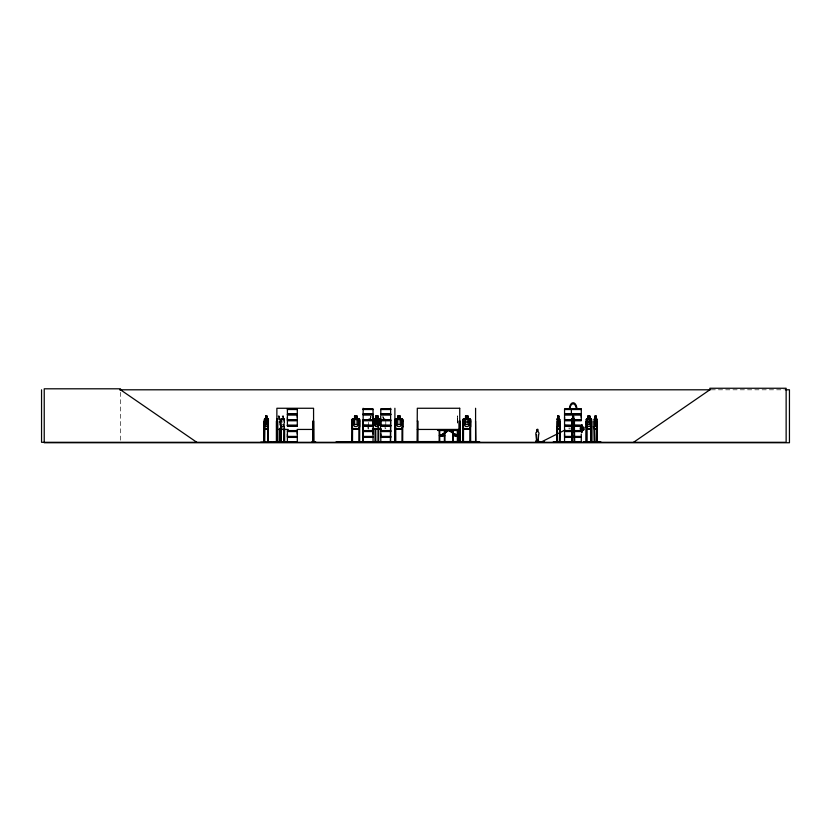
<?xml version="1.0" encoding="UTF-8"?>
<svg xmlns="http://www.w3.org/2000/svg" width="831" height="831" viewBox="0 0 831 831"><rect width="100%" height="100%" fill="white"/><g stroke="black" fill="none" stroke-linecap="round" stroke-linejoin="round"><path stroke-width="0.62" stroke-dasharray="4.16 3.12" d="M457.393 418.616L457.33 423.218M457.58 418.699C457.85 410.441 456.78 422.927 457.652 418.616M280.13 428.256L280.421 426.532L280.037 429.035M284.171 429.035L284.597 426.521M283.953 424.433L283.319 426.521L282.125 426.521L281.48 424.433L281.48 419.572L282.125 418.699M568.996 427.903L569.131 429.097M570.004 427.903L570.128 429.097M281.2 429.118L280.722 419.541L281.138 418.616L282.125 418.616M280.878 427.352L281.21 418.616M711.139 389.801L784.319 389.801M277.866 416.009L279.226 416.009L279.226 418.616L280.504 419.53L280.473 427.352M284.181 418.616L283.288 418.616L283.361 416.009L282 416.009L282.125 429.035M277.907 416.092L279.185 416.092M282.052 416.092L283.319 416.092M278.198 416.528L278.967 416.528L278.967 417.401L278.198 417.401M368.819 418.616L370.595 418.616L370.595 416.009M384.961 418.616L383.268 418.616L383.268 416.871M277.99 418.699L280.037 418.699M281.148 418.699L284.171 418.699M280.421 419.53L279.974 418.616M277.99 419.572L279.185 419.572L279.143 416.009M282.125 419.572L283.319 419.572M457.382 419.572L457.382 423.218M284.015 421.13L284.607 421.13M282.125 424.433L283.319 424.433M283.319 418.699L283.953 419.572L284.015 427.352M279.185 418.699L279.818 419.572L279.818 424.433M284.109 418.616L284.607 427.352M284.088 418.699L284.514 426.521M367.988 426.532L368.798 429.118M457.486 418.699L457.549 419.572L457.569 418.616M385.792 420.725L385.792 428.599M385.075 424.859L385.075 428.599M383.184 416.965L383.184 418.699M382.748 416.528L382.748 417.401M371.114 416.528L371.114 417.401M370.688 416.092L370.688 418.699M368.663 422.366L368.663 428.599M367.946 424.859L367.946 428.599M284.368 421.13L284.254 427.352M283.288 416.009L283.319 429.035M281.117 427.352L281.117 421.13L279.881 421.13L279.881 427.352M280.379 419.572L280.234 427.352M280.12 421.13L280.12 427.352M120.516 392.357L120.516 441.022M283.101 416.528L282.332 416.528L282.332 417.401L283.101 417.401L283.101 416.528"/><path stroke-width="1.25" d="M287.401 436.42L287.401 431.549L297.301 431.549L297.29 436.42L287.401 436.42L287.412 433.99M287.401 419.759L287.401 414.898L297.301 414.898L297.29 419.759L287.401 419.759L287.412 417.328M297.29 433.99L297.29 431.549M297.29 417.328L297.29 414.898M373.036 433.99L373.036 431.549L363.137 431.549M390.695 436.42L380.795 436.42L380.806 433.99M581.285 433.99L581.274 436.42L564.55 436.42L564.561 433.99M572.05 419.759L564.55 419.759L564.561 417.328M581.274 417.328L581.274 414.898L564.55 414.898L564.55 419.759M366.99 442.289L359.044 441.863L373.036 441.957M386.508 442.289L401.975 441.749M463.864 442.289L453.518 441.905L463.864 442.289M471.759 441.905L479.695 441.874M453.518 441.905L469.806 441.749M537.242 429.16L536.66 431.923A1.766 1.579 -90 0 0 536.275 434.696L536.608 441.5L538.239 441.5L538.519 434.696A1.766 1.579 -90 0 0 538.187 431.923L537.958 429.388M538.239 441.5L538.519 434.696M537.512 440.7L536.836 440.492M536.784 440.7L537.46 440.752M559.346 429.118L559.751 419.53L558.744 418.616M574.086 429.118L574.481 426.532M594.435 429.118L596.679 429.118L596.918 426.532M596.679 429.118L597.001 426.532M287.37 442.289L287.401 437.397L297.301 437.397L297.301 442.092L272.994 442.196M553.197 442.289L563.75 442.289M553.353 442.3L563.626 442.248M568.092 441.874L579.176 441.863M267.883 429.118L268.434 426.532M272.994 441.905L297.29 441.957M276.983 442.237L277.014 421.13M284.025 442.237L284.015 428.599M260.654 442.237L271.644 441.905M590.945 429.118L591.641 426.532M537.262 440.482L537.106 440.492M600.844 442.3L583.32 441.905L601 442.289M583.31 442.237L600.855 442.196M556.915 442.3L557.279 418.616M571.655 442.3L571.718 419.541L572.642 418.616M571.718 419.541L572.019 418.616M594.217 442.3L594.155 419.541L595.152 418.616M594.186 419.582L594.529 418.616M572.31 442.248L572.216 428.599M379.923 429.118L380.816 426.532L380.816 419.53L379.892 418.616M402.775 426.521L401.903 429.035L395.909 429.035L395.13 426.521M453.227 435.153L454.318 433.855L458.338 435.008L453.051 435.351L453.051 436.015L458.203 436.015L458.203 435.351M454.318 433.855L453.175 435.132M581.7 431.04L582.188 429.741L583.715 429.741L583.767 427.217L582.188 427.311L581.7 426.002M351.71 442.237L351.866 421.13L352.583 421.13L352.5 442.3M367.821 441.863L367.863 441.531M377.939 441.863L378.012 428.599M417.089 442.248L417.307 408.26L459.657 408.26M462.722 441.874L462.825 421.13L463.542 421.13L463.459 442.3M276.588 426.532L277.076 418.616L276.671 442.3M264.258 442.3L264.258 419.541L264.694 418.616L265.702 418.616M264.414 442.3L264.767 418.616M572.59 418.699L572.133 424.433L572.59 426.521L573.452 426.521L573.909 419.572L573.483 416.009L572.559 416.009L572.59 418.699L572.642 416.009M586.925 441.531L586.084 441.531L586.094 442.3L586.208 419.541L586.811 418.699L590.976 418.699M378.863 429.118L378.063 426.532L379.424 424.433L379.424 419.572L378.115 418.699L378.209 416.009L375.602 416.009L375.602 418.616L373.202 418.616L373.202 416.009M581.783 432.432L582.302 425.534M581.71 432.432L582.261 431.569M535.663 442.289L535.798 441.147L536.629 441.147M537.865 442.3L538.176 441.147M542.768 442.3L542.155 441.884M352.001 419.582L352.78 418.699L358.774 418.699L359.646 419.572L359.73 426.532L358.836 429.118L352.718 429.118L351.908 426.532L351.908 419.541L352.739 418.616L354.515 418.616M373.825 418.616L372.994 419.541L372.994 426.532L373.805 429.118M373.867 418.699L373.077 419.582L373.077 426.521L373.867 429.035M378.894 418.616L378.063 419.541L378.063 426.532L378.926 429.035M378.926 418.699L378.147 419.582L375.685 419.572L375.685 424.433L378.115 424.433M395.13 419.582L395.909 418.699L401.903 418.699L402.775 419.572L402.692 442.3M462.96 419.582L463.75 418.699L469.733 418.699L470.606 419.572L470.658 442.3L470.689 441.531M580.121 427.996L581.804 426.345L580.464 428.557L581.804 430.697L580.131 429.066M589.771 416.092L588.016 416.092L588.078 418.699L587.112 419.572L587.112 424.433L588.016 426.521L589.709 426.521L590.612 424.433L589.771 416.009M444.689 433.231L443.339 434.218M564.529 425.441L572.06 425.68M564.55 442.092L564.561 437.397L581.285 437.397L581.285 442.092L564.529 442.289M447.805 430.5L443.172 433.772L444.512 435.132L443.328 433.855M448.2 430.5L444.305 433.512L448.428 430.5M633.575 442.3L709.861 389.801L709.861 388.254L786.136 388.254L786.136 442.3L41.55 442.3L41.55 389.801M564.997 430.043L541.5 441.884M536.275 442.175L544.71 442.279L539.205 442.071M544.222 442.3L544.378 442.3M363.116 425.441L373.057 425.69M363.116 442.102L362.867 421.13L362.877 442.3M443.474 434.114L439.454 435.299L444.627 435.351L444.627 436.015L439.485 436.015L439.485 435.351M119.539 389.801L710.256 389.801M785.555 389.801L789.45 389.801L789.45 442.746L44.23 442.746L44.23 388.804L120.516 388.804L120.516 389.801L196.791 442.3M287.391 409.029L297.311 409.029M363.137 409.029L373.057 409.029M380.785 409.029L390.705 409.029M564.54 409.029L581.295 409.029M363.137 409.216L373.057 409.226L373.036 413.921L363.137 413.921M390.705 409.226L380.785 409.205L380.806 413.921L390.695 413.921M287.412 409.517L297.29 409.517M363.147 409.517L373.036 409.517M380.806 409.517L390.684 409.517M564.561 409.517L581.274 409.517M287.329 414.254L297.373 414.254M363.074 414.254L373.119 414.254M380.723 414.254L390.767 414.254M564.478 414.254L581.357 414.254M287.329 414.555L297.373 414.555M363.074 414.555L373.119 414.555M380.723 414.555L390.767 414.555M564.478 414.555L581.357 414.555M363.137 414.898L373.046 414.898M380.795 414.898L390.695 414.898M265.629 416.009L267.063 416.009L266.948 418.699L267.696 419.572L267.021 426.521L265.743 426.521L265.058 424.433L265.702 416.009L265.671 418.699M557.819 416.009L558.827 416.009L558.796 418.699M587.953 416.009L589.833 416.009L589.833 418.616M265.671 416.092L267.021 416.092M354.608 416.092L357.039 416.092L357.039 418.699L358.338 419.572L358.338 424.433L357.039 426.521L354.608 426.521L353.3 424.433L353.3 419.572L354.608 418.699L354.515 416.009L357.122 416.009L357.122 418.616L358.805 418.616L359.73 419.53L359.646 442.3L359.719 441.531M378.115 416.092L375.685 416.092L375.685 418.699L374.386 419.572L374.386 424.433L375.685 426.521L378.115 426.521M397.737 416.092L400.168 416.092L400.168 418.699L401.466 419.572L401.466 424.433L400.168 426.521L397.737 426.521L396.429 424.433L396.429 419.572L397.737 418.699L397.644 416.009L400.251 416.009L400.251 418.616L401.934 418.616L402.858 419.53L402.858 426.532L401.965 429.118L395.847 429.118L395.037 426.532M465.568 416.092L467.998 416.092L467.998 418.699L469.307 419.572L469.307 424.433L467.998 426.521L465.568 426.521L464.269 424.433L464.269 419.572L465.568 418.699L465.485 416.009L468.092 416.009L468.092 418.616L469.775 418.616L470.689 419.53L470.689 426.532L469.795 429.118L463.677 429.118L462.877 426.532L462.877 419.541L463.708 418.616L465.485 418.616M557.85 416.092L558.796 416.092M572.59 416.092L573.535 416.092M595.11 416.092L596.045 416.092M558.006 416.528L558.557 416.528L558.006 417.401M572.746 416.528L573.297 416.528L572.746 417.401M595.256 416.528L595.806 416.528L595.256 417.401M266.99 418.616L268.434 419.53L268.299 442.3M378.209 418.616L380.671 418.616M397.644 418.616L395.868 418.616L395.037 419.541L395.161 442.3M557.902 418.616L556.988 419.541M573.483 418.616L574.45 419.572L574.429 442.3M588.016 418.616L586.717 418.616L586.208 419.541M589.771 418.616L591.007 418.616L591.641 419.53L590.945 418.616M595.993 418.616L597.001 419.53L596.938 442.3M264.715 418.699L267.925 418.699M557.206 418.699L559.408 418.699M571.946 418.699L574.148 418.699M594.456 418.699L596.658 418.699M268.351 419.53L267.873 418.616M574.408 419.53L574.076 418.616M363.137 419.759L373.046 419.759M380.795 419.759L390.695 419.759M573.857 419.759L581.285 419.759L581.285 414.898M287.329 420.102L297.373 420.102M363.074 420.102L373.119 420.102M380.723 420.102L390.767 420.102M564.478 420.102L572.019 420.102M573.816 420.102L581.357 420.102M287.329 420.403L297.373 420.403M363.074 420.403L373.119 420.403M380.723 420.403L390.767 420.403M564.478 420.403L572.019 420.403M573.816 420.403L581.357 420.403M363.137 420.746L373.046 420.746M380.795 420.746L390.695 420.746M572.05 420.746L564.55 420.746L564.55 425.43L572.029 425.441M573.857 420.746L581.285 420.746M267.696 421.13L268.309 421.13M359.646 421.13L358.919 421.13L358.847 442.3M390.622 421.13L390.341 442.3L390.248 441.531M394.891 421.13L395.712 421.13L395.795 442.3M402.775 421.13L402.059 421.13L401.975 442.3M417.307 421.13L418.024 421.13L417.941 442.3M470.606 421.13L469.889 421.13L469.806 442.3M475.581 421.13L475.862 442.3M586.146 421.13L586.852 421.13M594.217 421.13L594.591 442.3M462.877 422.003L470.689 422.003M591.579 422.003L586.125 422.003L586.759 429.118M581.793 424.62L582.261 425.576L581.7 424.703M287.412 425.306L297.29 425.306L297.301 420.746L287.401 420.746L287.401 425.43L297.311 425.43M373.036 425.306L363.147 425.306L373.057 425.441M564.561 425.306L572.071 425.306M287.308 425.586L297.311 425.69M380.785 425.638L390.705 425.69M575.042 425.69L581.295 425.69M287.391 425.867L297.311 425.856M363.137 425.856L373.057 425.888M380.785 425.867L390.705 425.888M572.029 425.867L564.54 425.856L564.561 430.572L581.285 430.572M575.042 425.856L581.295 425.856M287.412 426.168L297.29 426.168M363.147 426.168L373.036 426.168M380.806 426.168L390.684 426.168M564.561 426.168L572.071 426.168M575.052 426.168L581.274 426.168M556.988 426.532L557.269 429.118M559.668 426.532L559.429 429.118L557.186 429.118M586.146 426.532L586.811 429.035L590.976 429.035M594.238 426.532L594.518 429.118M264.715 429.035L267.925 429.035M358.774 429.035L352.78 429.035L352.001 426.521M372.454 429.035L381.325 429.035M469.733 429.035L463.75 429.035L462.96 426.521M557.206 429.035L559.408 429.035M571.946 429.035L574.148 429.035M594.456 429.035L596.658 429.035M267.956 429.118L264.684 429.118L264.258 426.532L264.757 429.118M276.983 429.118L276.63 426.521L277.097 429.035M372.465 429.118L381.315 429.118M572.008 429.118L571.666 426.521L571.925 429.118L574.169 429.118M586.686 429.118L591.018 429.118M276.879 429.44L288.264 429.44M297.114 429.44L313.557 429.44M417.307 429.44L459.657 429.44M437.927 429.617L459.751 429.617M437.927 429.918L459.751 429.918M582.23 429.824L583.767 429.824M536.608 430.011L536.66 431.923M437.927 430.209L459.751 430.209M287.401 430.572L297.301 430.572M363.137 430.572L373.046 430.572M380.795 430.572L390.695 430.572M437.927 430.5L459.751 430.5M287.329 430.915L297.373 430.915M363.074 430.915L373.119 430.915M380.723 430.915L390.767 430.915M564.478 430.915L581.357 430.915M287.329 431.216L297.373 431.216M363.074 431.216L373.119 431.216M380.723 431.216L390.767 431.216M564.478 431.216L581.357 431.216M390.695 431.549L380.795 431.549L380.795 436.42M581.285 431.549L564.55 431.549L564.55 436.42M536.275 434.696L536.66 441.5M363.137 436.42L373.046 436.42L373.046 431.549M287.329 436.753L297.373 436.753M363.074 436.753L373.119 436.753M380.723 436.753L390.767 436.753M564.478 436.753L581.357 436.753M287.329 437.054L297.373 437.054M363.074 437.054L373.119 437.054M380.723 437.054L390.767 437.054M564.478 437.054L581.357 437.054M363.137 437.397L373.046 437.397L373.046 442.092L359.044 442.196L359.002 441.531M390.695 437.397L380.795 437.397L380.795 442.092L399.005 442.289L380.806 441.957M536.681 440.337L536.629 441.884L536.618 440.337L537.408 440.337M537.408 440.731L536.992 440.742M263.936 441.531L264.674 441.531L264.653 442.3L264.611 421.13L263.998 421.13L263.998 442.3M267.634 441.531L268.382 441.531M276.328 441.531L277.71 441.531M281.19 441.531L279.818 441.531L279.839 442.3L279.881 428.599M283.953 441.531L284.68 441.531M312.861 441.531L313.765 441.531M475.945 441.531L336.243 441.645L336.243 442.3M556.905 441.531L557.539 441.531M559.408 441.531L560.021 442.3M571.645 441.531L572.279 441.531M574.772 441.531L574.169 442.3L574.2 421.13L574.668 442.3L574.72 441.531M591.028 441.531L591.869 441.531L591.849 442.3L591.797 421.13L591.101 421.13L591.038 442.3M594.155 441.531L594.788 441.531M597.281 441.531L596.689 442.3M311.77 441.874L315.707 441.905M352.666 441.749L358.847 441.749M374.926 441.749L368.746 441.749L368.746 442.3M378.811 441.749L384.992 441.749M540.129 441.739L541.303 441.739M553.332 441.905L563.605 441.905M564.561 441.957L581.274 441.957M454.214 434.114L458.006 435.132M460.125 442.248L460.114 441.531M402.921 442.237L402.858 441.531M385.916 442.237L385.875 441.531M594.903 442.289L594.726 428.599M449.758 430.5L454.308 434.218L452.988 433.231M449.488 430.5L453.383 433.512L449.249 430.5M288.014 442.237L273.015 442.3M379.86 418.699L380.723 419.572L380.723 426.521M374.854 418.699L375.726 419.572M595.962 418.699L596.429 424.433L595.962 426.521L595.11 426.521L594.643 419.572L595.079 416.009L596.076 416.009L596.045 418.699L595.993 416.009M443.474 434.146L439.641 435.029M596.596 418.616L596.97 419.572M559.346 418.616L559.72 419.572M277.159 442.258L277.128 441.531M597.25 442.3L597.229 421.13L596.71 442.3M597.073 441.531L597.073 442.3M595.152 416.009L595.183 418.699M594.404 441.531L594.445 442.3M591.579 419.53L591.506 442.3M591.381 441.531L591.485 442.3M591.288 421.13L591.236 442.3M588.016 416.009L588.016 418.699M586.852 426.106L586.904 442.3M586.707 441.531L586.707 442.3M586.655 421.13L586.541 442.3M586.343 421.13L586.437 442.3M583.694 427.217L583.694 429.824M581.7 427.311L581.7 429.741M573.567 416.009L573.535 418.699M571.957 421.13L571.988 442.3M571.853 441.531L571.894 442.3M571.375 409.226L571.385 413.921M559.824 442.3L559.98 421.13L559.429 442.3M559.668 419.53L559.689 442.3M559.606 441.531L559.647 442.3M558.744 416.009L559.18 424.433L558.712 426.521L557.85 426.521L557.902 416.009M557.933 416.092L557.933 418.699M557.476 428.599L557.508 442.3M557.331 441.531L557.248 442.3M557.217 421.13L557.154 442.3M538.82 442.071L538.82 441.147L537.989 441.147L537.989 441.884M538.633 441.147L538.633 441.884L535.985 441.884L535.985 441.147M537.345 440.337L537.408 441.884M536.442 441.147L536.442 442.071M475.592 408.26L475.581 442.3M475.509 441.531L475.509 442.3M475.259 441.645L475.259 442.3M473.712 441.645L473.712 442.3M469.972 441.531L469.972 442.3M463.625 441.531L463.625 442.3M462.909 441.531L462.909 442.3M460.021 442.3L460.031 421.13L458.941 421.13L459.034 442.3M459.761 421.13L459.772 442.3L459.751 408.26M459.585 441.531L459.574 442.3M458.868 441.531L458.857 442.3M458.047 441.531L458.047 442.3M457.933 429.845L457.933 442.3M457.351 429.845L457.382 442.3M457.299 441.531L457.268 442.3M456.333 429.617L456.333 430.5M455.741 435.351L455.741 436.015M455.513 435.351L455.513 436.015M453.29 430.5L453.29 442.3M452.739 430.5L452.739 442.3M452.583 429.617L452.583 430.5M445.094 429.617L445.094 430.5M444.949 430.5L444.949 442.3M444.388 430.5L444.388 442.3M442.175 435.351L442.175 436.015M441.936 435.351L441.936 436.015M441.354 429.617L441.354 430.5M439.724 430.5L439.724 442.3M439.163 430.5L439.163 442.3M418.107 441.531L418.107 442.3M417.391 441.531L417.391 442.3M402.142 441.531L402.142 442.3M395.629 441.531L395.629 442.3M395.213 441.531L395.203 442.3M394.891 408.26L394.912 442.3L394.808 441.531M390.695 441.531L390.705 442.3M390.612 408.26L390.622 442.3M385.709 441.531L385.709 442.3M385.158 442.3L385.158 441.531L384.992 442.3M380.671 416.009L380.754 418.699L373.119 418.699L373.119 416.092M378.811 441.531L378.811 442.3M378.728 428.599L378.645 442.3M378.095 441.531L378.095 442.3M375.799 441.531L375.83 442.3L375.716 428.599M374.999 428.599L374.999 442.3M374.916 441.531L374.926 442.3M368.663 441.531L368.58 442.3M368.029 441.531L368.029 442.3M363.147 408.26L363.147 442.3M362.794 441.531L362.794 442.3M352.666 441.531L352.666 442.3M351.949 441.531L351.949 442.3M337.791 441.645L337.791 442.3M313.765 442.3L313.692 421.13L312.934 421.13L312.861 442.3M313.63 442.3L313.557 408.26L276.879 408.26L276.785 442.3M313.443 441.531L313.443 442.3M313.162 441.531L313.183 442.3M313.069 421.13L312.996 442.3M284.607 428.599L284.638 442.3M284.41 441.531L284.41 442.3M284.368 428.599L284.212 442.3M281.117 428.599L281.158 442.3L280.92 441.531M280.764 428.599L280.878 442.3M280.722 441.531L280.722 442.3M280.473 428.599L280.504 442.3M280.234 428.599L280.234 442.3M280.12 428.599L280.078 442.3M277.71 442.3L277.637 421.13L276.391 421.13L276.391 442.3M277.502 421.13L277.575 442.3M277.388 441.531L277.409 442.3M276.588 441.531L276.588 442.3M268.122 441.531L268.122 442.3M268.07 421.13L268.049 442.3M267.935 421.13L267.894 442.3M267.696 428.599L267.655 442.3M569.37 409.403A6.669 3.791 -90 0 1 573.151 402.723A6.669 3.791 -90 0 1 576.943 409.403M569.931 409.403A5.568 3.168 -90 0 1 573.089 403.824A5.568 3.168 -90 0 1 576.257 409.403M379.185 425.545L378.292 425.555L376.91 423.114C375.934 427.051 372.714 426.272 376.36 422.543C372.911 419.551 375.986 417.993 376.869 421.951C377.856 418.201 380.972 418.99 377.44 422.553L379.185 425.545M297.311 409.226L287.391 409.205L287.412 413.921L297.301 413.921L297.301 409.226M581.295 409.205L564.54 409.216L564.561 413.921L581.285 413.921L581.285 409.226M266.793 416.528L265.972 416.528L265.972 417.401L266.793 417.401L266.793 416.528M356.603 416.528L355.034 416.528L355.034 417.401L356.603 417.401L356.603 416.528M377.69 416.528L376.121 416.528L376.121 417.401L377.69 417.401L377.69 416.528M399.732 416.528L398.163 416.528L398.163 417.401L399.732 417.401L399.732 416.528M467.562 416.528L466.004 416.528L466.004 417.401L467.562 417.401L467.562 416.528M589.408 416.528L588.317 416.528L588.317 417.401L589.408 417.401L589.408 416.528M267.021 419.572L265.743 419.572L265.743 424.433L267.021 424.433L267.021 419.572M357.039 419.572L354.608 419.572L354.608 424.433L357.039 424.433L357.039 419.572M400.168 419.572L397.737 419.572L397.737 424.433L400.168 424.433L400.168 419.572M467.998 419.572L465.568 419.572L465.568 424.433L467.998 424.433L467.998 419.572M558.712 419.572L557.85 419.572L557.85 424.433L558.712 424.433L558.712 419.572M573.452 419.572L572.59 419.572L572.59 424.433L573.452 424.433L573.452 419.572M589.709 419.572L588.016 419.572L588.016 424.433L589.709 424.433L589.709 419.572M595.962 419.572L595.11 419.572L595.11 424.433L595.962 424.433L595.962 419.572M390.684 425.306L380.806 425.306L390.705 425.43M581.274 425.306L575.052 425.306L581.295 425.43M583.404 427.747L582.915 429.305L583.404 427.747M457.694 442.3L457.694 429.845L457.663 442.3"/></g></svg>
